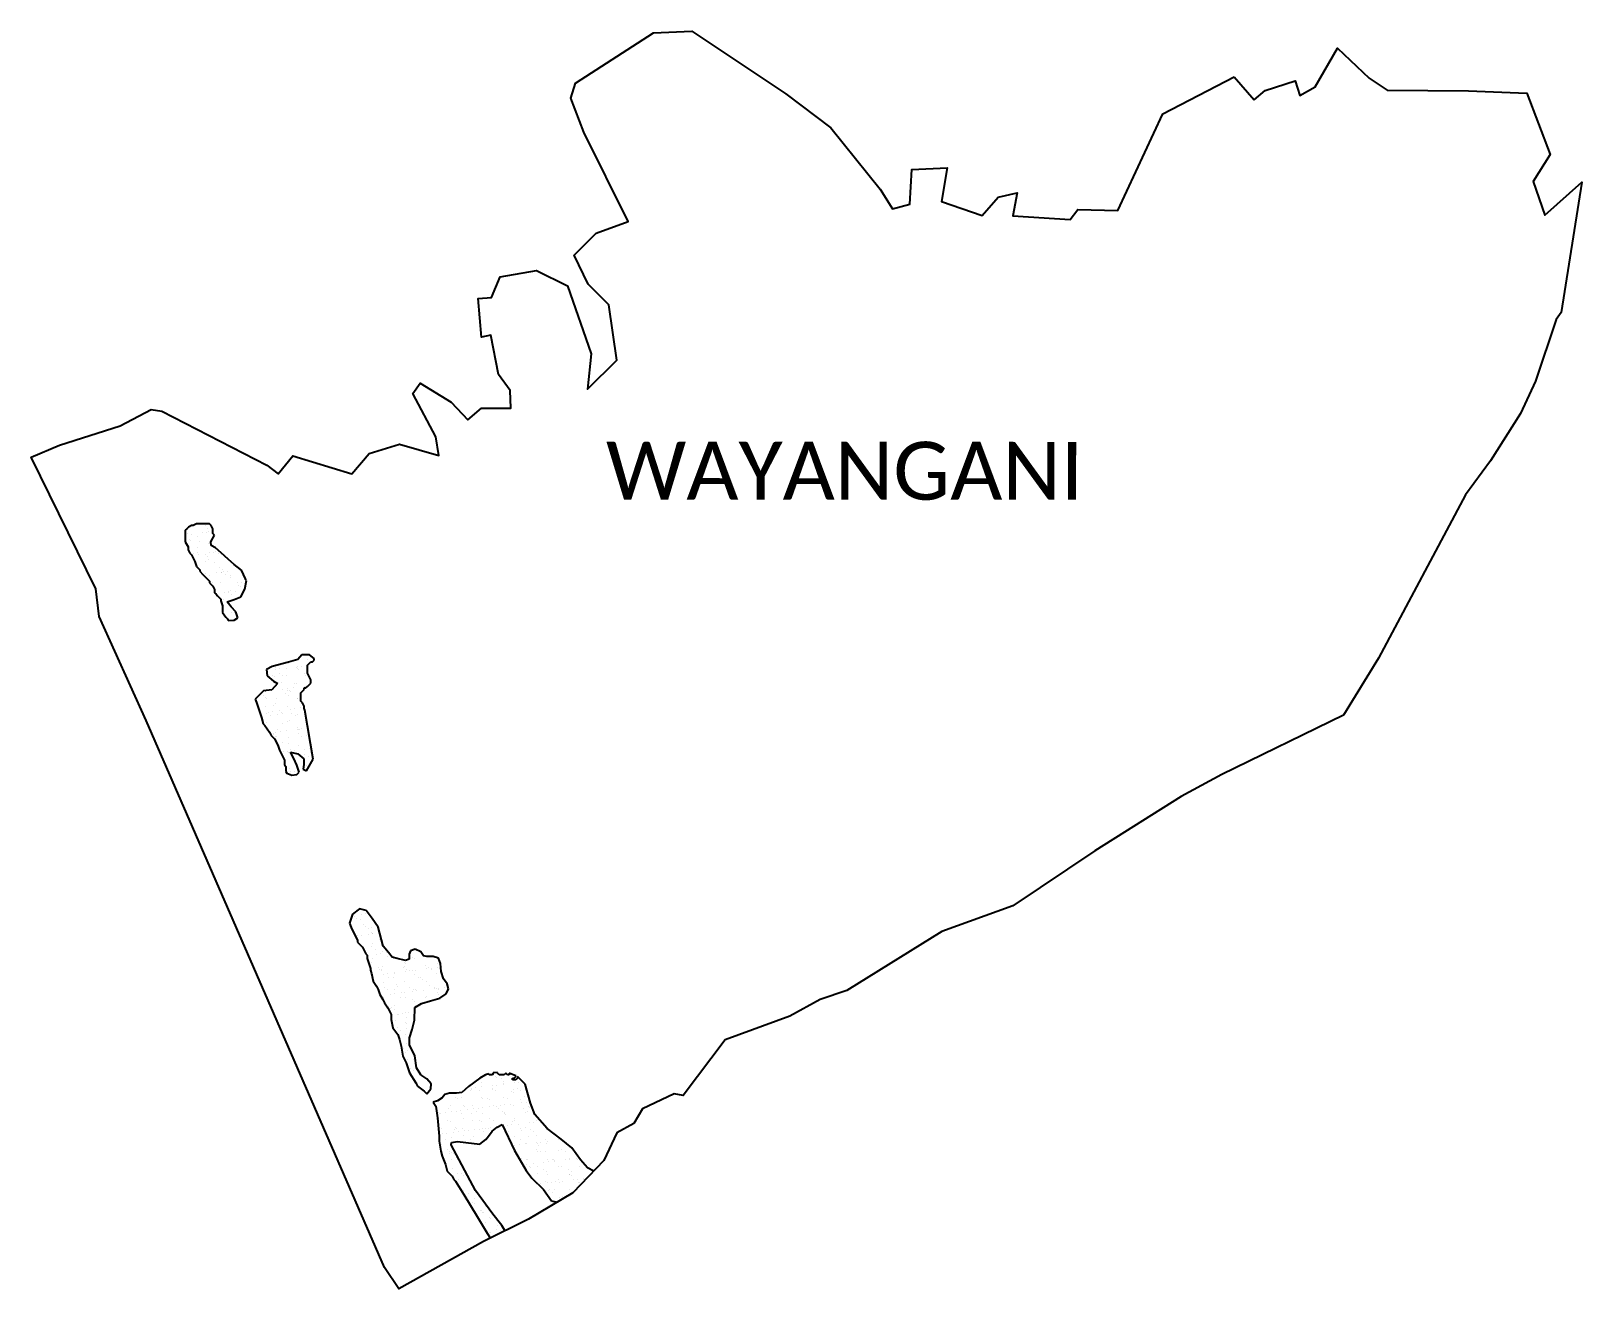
# Model space of a CAD drawing. Header units: metres. Extents: x 350006 to 353852, y 1754815 to 1757932.
import ezdxf

# ---------------------------------------------------------------- set-up
doc = ezdxf.new("R2010")
doc.units = ezdxf.units.M
doc.layers.add('SAND DUNES', color=42, linetype='Continuous')
doc.layers.add('VILLAGE NAME', color=250, linetype='Continuous')

msp = doc.modelspace()

# ---------------------------------------------------------------- linework, layer by layer
at = {"color": 3}
for points in [[(353038.8, 1757762.3), (353066.4, 1757785.2), (353140.1, 1757808.7), (353152, 1757773.1), (353189.8, 1757794.4), (353245.4, 1757890.2), (353323.7, 1757815.3), (353368.8, 1757785.7), (353570.1, 1757784.6), (353714.9, 1757778.4), (353772.3, 1757626.7), (353730.9, 1757559.5), (353759.8, 1757476.3), (353851.6, 1757558), (353800, 1757235.2), (353787.4, 1757217.4), (353736.7, 1757065.1), (353699.4, 1756984.8), (353624.4, 1756867.7), (353562.7, 1756783), (353347.2, 1756378.4), (353260.5, 1756236.9), (352958.4, 1756090.4), (352857.8, 1756035.5), (352643.7, 1755900.5), (352440.2, 1755764.2), (352264.3, 1755700.6), (352029.2, 1755554.7), (351963.2, 1755532.1), (351888.1, 1755491.2), (351727, 1755432.4), (351623.6, 1755294.1), (351601.3, 1755298.7), (351522.6, 1755261.1), (351501, 1755225.4), (351458.7, 1755201.6), (351426.7, 1755133.7), (351349.9, 1755053.1), (351239.6, 1754988.1), (351128, 1754932.9), (350918.1, 1754815), (350882.5, 1754868.3), (350291.9, 1756224.1), (350175.4, 1756481.6), (350167.1, 1756550), (350006.5, 1756876.3), (350077.4, 1756906), (350227.2, 1756954.1), (350304.2, 1756994.7), (350330.8, 1756990.7), (350591.2, 1756856.3), (350619.4, 1756835.5), (350655.7, 1756879.3), (350802.2, 1756835.2), (350845, 1756885.9), (350920.2, 1756909), (351017.4, 1756880.5), (351010, 1756926.6), (350953.1, 1757034.5), (350971.6, 1757059.5), (351048.2, 1757012.6), (351089.4, 1756969.2), (351123.4, 1756998.1), (351195.9, 1756998.2), (351194.2, 1757041.8), (351165.3, 1757081.2), (351146.4, 1757179.1), (351123.5, 1757173.9), (351115, 1757269.7), (351148, 1757271.8), (351169.5, 1757323.3), (351259.8, 1757338.8), (351336.7, 1757301.3), (351395.3, 1757132.5), (351385.8, 1757044.7), (351459.1, 1757117), (351438.7, 1757253.9), (351388.1, 1757305.2), (351353, 1757376.9), (351407.6, 1757431.3), (351487.2, 1757460.1), (351376.7, 1757682.1), (351344.7, 1757766.2), (351356.5, 1757803.2), (351549.5, 1757928.1), (351645, 1757932.5), (351877.4, 1757776.6), (351989.3, 1757692.7), (352111.8, 1757540.8), (352142.5, 1757491.9), (352185.6, 1757503.3), (352189.9, 1757589.7), (352277.9, 1757593.8), (352264.1, 1757510.3), (352364.5, 1757474.9), (352404.2, 1757520.6), (352451, 1757531.1), (352440.7, 1757474.3), (352582.5, 1757465.5), (352601.9, 1757490), (352700.5, 1757487.9), (352812.1, 1757727.2), (352989.4, 1757818.6)], [(352989.4, 1757818.6), (353038.8, 1757762.3)]]:
    msp.add_lwpolyline(points, dxfattribs=at)
at = {"layer": 'SAND DUNES'}
for p, q in [((350392.5, 1756699.2), (350388.4, 1756695.2)), ((350396.5, 1756703.3), (350392.5, 1756699.2)), ((350404.7, 1756707.3), (350396.5, 1756703.3)), ((350408.7, 1756707.3), (350404.7, 1756707.3)), ((350416.9, 1756711.4), (350408.7, 1756707.3)), ((350449.3, 1756711.3), (350416.9, 1756711.4)), ((350453.4, 1756707.2), (350449.3, 1756711.3)), ((350457.4, 1756699.1), (350453.4, 1756707.2)), ((350457.4, 1756686.9), (350457.4, 1756699.1)), ((350388.4, 1756695.2), (350388.3, 1756666.8)), ((350388.3, 1756666.8), (350396.4, 1756654.5)), ((350452.3, 1756666.6), (350461.5, 1756682.8)), ((350452.7, 1756657.9), (350452.3, 1756666.6)), ((350461.5, 1756682.8), (350457.4, 1756686.9)), ((350396.4, 1756654.5), (350396.4, 1756646.4)), ((350396.4, 1756646.4), (350400.4, 1756638.3)), ((350400.4, 1756638.3), (350404.5, 1756634.2)), ((350404.5, 1756634.2), (350408.5, 1756626.1)), ((350408.5, 1756626.1), (350412.5, 1756617.9)), ((350464, 1756651.5), (350452.7, 1756657.9)), ((350478, 1756639.7), (350464, 1756651.5)), ((350495, 1756623.3), (350478, 1756639.7)), ((350510.5, 1756610.4), (350495, 1756623.3)), ((350412.5, 1756617.9), (350416.6, 1756605.7)), ((350416.6, 1756605.7), (350424.7, 1756597.6)), ((350424.7, 1756597.6), (350424.6, 1756593.5)), ((350424.6, 1756593.5), (350432.7, 1756585.4)), ((350432.7, 1756585.4), (350436.8, 1756581.3)), ((350528.3, 1756596.2), (350510.5, 1756610.4)), ((350538.3, 1756575.1), (350528.3, 1756596.2)), ((350436.8, 1756581.3), (350440.8, 1756577.2)), ((350440.8, 1756577.2), (350448.9, 1756569.1)), ((350448.9, 1756569.1), (350448.9, 1756565)), ((350448.9, 1756565), (350457, 1756556.9)), ((350457, 1756556.9), (350461.1, 1756548.8)), ((350461.1, 1756548.8), (350461, 1756540.6)), ((350527, 1756530.3), (350536.2, 1756549.6)), ((350536.2, 1756549.6), (350540.3, 1756570.9)), ((350538.3, 1756572.9), (350538.3, 1756575.1)), ((350540.3, 1756570.9), (350538.3, 1756572.9)), ((350461, 1756540.6), (350465.1, 1756536.6)), ((350465.1, 1756536.6), (350469.1, 1756532.5)), ((350469.1, 1756532.5), (350473.2, 1756528.4)), ((350473.2, 1756528.4), (350477.2, 1756524.3)), ((350477.2, 1756524.3), (350477.2, 1756520.3)), ((350477.2, 1756520.3), (350481.3, 1756508.1)), ((350481.3, 1756508.1), (350481.2, 1756491.8)), ((350492.8, 1756517.9), (350509.9, 1756523.9)), ((350502.7, 1756505.3), (350492.8, 1756517.9)), ((350509.9, 1756523.9), (350527, 1756530.3)), ((350481.2, 1756491.8), (350489.3, 1756479.6)), ((350489.3, 1756479.6), (350493.4, 1756475.5)), ((350493.4, 1756475.5), (350495.4, 1756471.5)), ((350495.4, 1756471.5), (350510.2, 1756472.7)), ((350514, 1756492.8), (350502.7, 1756505.3)), ((350510.2, 1756472.7), (350518.9, 1756478.4)), ((350518.9, 1756478.4), (350514, 1756492.8)), ((350604.5, 1756357.3), (350590.5, 1756350)), ((350644.8, 1756368.1), (350604.5, 1756357.3)), ((350668, 1756375.4), (350644.8, 1756368.1)), ((350677.7, 1756386.9), (350668, 1756375.4)), ((350696.6, 1756386.3), (350677.7, 1756386.9)), ((350692, 1756361.2), (350696.1, 1756365.3)), ((350692, 1756357.2), (350692, 1756361.2)), ((350692, 1756353.1), (350692, 1756357.2)), ((350692, 1756340.9), (350692, 1756353.1)), ((350696.1, 1756365.3), (350700.2, 1756369.3)), ((350708.3, 1756377.4), (350696.6, 1756386.3)), ((350700.2, 1756369.3), (350704.2, 1756369.3)), ((350704.2, 1756369.3), (350708.3, 1756373.4)), ((350708.3, 1756373.4), (350708.3, 1756377.4)), ((350590.5, 1756350), (350592.3, 1756334.8)), ((350592.3, 1756334.8), (350607.5, 1756321.4)), ((350617.2, 1756315.9), (350603.1, 1756299.5)), ((350607.5, 1756321.4), (350617.2, 1756315.9)), ((350696, 1756332.8), (350692, 1756340.9)), ((350695.9, 1756312.5), (350700, 1756316.5)), ((350700, 1756324.7), (350696, 1756332.8)), ((350700, 1756320.6), (350700, 1756324.7)), ((350700, 1756316.5), (350700, 1756320.6)), ((350571.4, 1756285.5), (350561.8, 1756276.3)), ((350561.8, 1756276.3), (350565.9, 1756268.2)), ((350583, 1756297.1), (350571.4, 1756285.5)), ((350603.1, 1756299.5), (350583, 1756297.1)), ((350675.5, 1756271.9), (350675.6, 1756280.1)), ((350675.6, 1756292.2), (350679.7, 1756296.3)), ((350675.6, 1756280.1), (350675.6, 1756292.2)), ((350679.7, 1756296.3), (350683.7, 1756300.3)), ((350683.7, 1756300.3), (350683.7, 1756304.4)), ((350683.7, 1756304.4), (350687.8, 1756304.4)), ((350687.8, 1756304.4), (350691.9, 1756308.4)), ((350691.9, 1756308.4), (350695.9, 1756312.5)), ((350565.9, 1756268.2), (350577.9, 1756231.6)), ((350679.6, 1756267.9), (350675.5, 1756271.9)), ((350683.6, 1756259.7), (350679.6, 1756267.9)), ((350683.6, 1756255.7), (350683.6, 1756259.7)), ((350683.6, 1756251.6), (350683.6, 1756255.7)), ((350685.6, 1756249.6), (350683.6, 1756251.6)), ((350705.6, 1756127.7), (350685.6, 1756249.6)), ((350577.9, 1756231.6), (350582, 1756215.3)), ((350582, 1756215.3), (350586, 1756211.3)), ((350586, 1756211.3), (350598.1, 1756195)), ((350598.1, 1756195), (350602.2, 1756186.8)), ((350602.2, 1756186.8), (350610.3, 1756178.7)), ((350610.3, 1756178.7), (350618.4, 1756162.4)), ((350618.4, 1756162.4), (350622.4, 1756150.2)), ((350622.4, 1756150.2), (350626.4, 1756142.1)), ((350626.4, 1756142.1), (350634.5, 1756125.8)), ((350634.5, 1756125.8), (350634.5, 1756113.6)), ((350657.7, 1756129.6), (350649.8, 1756145.7)), ((350649.8, 1756145.7), (350668.1, 1756141.4)), ((350665.7, 1756113.2), (350657.7, 1756129.6)), ((350668.1, 1756141.4), (350682.9, 1756129)), ((350682.9, 1756129), (350682.9, 1756114.8)), ((350689.7, 1756099), (350705.6, 1756127.7)), ((350634.5, 1756113.6), (350638.5, 1756109.6)), ((350638.5, 1756109.6), (350638.5, 1756097.4)), ((350638.5, 1756097.4), (350640.5, 1756093.3)), ((350640.5, 1756093.3), (350652.7, 1756088)), ((350652.7, 1756088), (350665.3, 1756089.9)), ((350665.3, 1756089.9), (350671.4, 1756096)), ((350671.4, 1756096), (350665.7, 1756113.2)), ((350682.9, 1756114.8), (350681.3, 1756103.6)), ((350681.3, 1756103.6), (350689.7, 1756099)), ((350803.7, 1755744.1), (350795.8, 1755721.2)), ((350820.9, 1755756.9), (350803.7, 1755744.1)), ((350837.5, 1755752.6), (350820.9, 1755756.9)), ((350852.2, 1755733.5), (350837.5, 1755752.6)), ((350795.8, 1755721.2), (350799.8, 1755711)), ((350799.8, 1755711), (350816, 1755678.5)), ((350867.5, 1755711.3), (350852.2, 1755733.5)), ((350879.5, 1755664.9), (350867.5, 1755711.3)), ((350816, 1755678.5), (350816, 1755674.4)), ((350816, 1755674.4), (350828.1, 1755662.2)), ((350828.1, 1755662.2), (350832.2, 1755654.1)), ((350892.4, 1755648.5), (350879.5, 1755664.9)), ((350832.2, 1755654.1), (350836.2, 1755645.9)), ((350836.2, 1755645.9), (350840.2, 1755641.9)), ((350840.2, 1755641.9), (350840.2, 1755633.7)), ((350840.2, 1755633.7), (350848.3, 1755609.3)), ((350901.8, 1755637.4), (350892.4, 1755648.5)), ((350914.1, 1755633.7), (350901.8, 1755637.4)), ((350934.6, 1755628.8), (350914.1, 1755633.7)), ((350944.3, 1755632.2), (350934.6, 1755628.8)), ((350947.2, 1755652.7), (350944.3, 1755644.7)), ((350944.3, 1755644.7), (350944.3, 1755632.2)), ((350958.6, 1755656.8), (350947.2, 1755652.7)), ((350973.3, 1755650.9), (350958.6, 1755656.8)), ((350979.1, 1755640.5), (350973.3, 1755650.9)), ((350987.8, 1755639.1), (350979.1, 1755640.5)), ((351003.7, 1755638.8), (350987.8, 1755639.1)), ((351016.5, 1755634.6), (351003.7, 1755638.8)), ((351021.4, 1755621.9), (351016.5, 1755634.6)), ((350848.3, 1755609.3), (350848.3, 1755605.3)), ((350848.3, 1755605.3), (350850.9, 1755597.1)), ((350850.9, 1755597.1), (350854.5, 1755577.6)), ((351023.6, 1755601.9), (351021.4, 1755621.9)), ((351028.7, 1755583.7), (351023.6, 1755601.9)), ((350854.5, 1755577.6), (350862.7, 1755565.2)), ((350862.7, 1755565.2), (350866.8, 1755557)), ((350866.8, 1755557), (350870.9, 1755544.6)), ((351019.8, 1755536.1), (351035.9, 1755546.5)), ((351038.4, 1755571.3), (351028.7, 1755583.7)), ((351035.9, 1755546.5), (351041.7, 1755558.5)), ((351041.7, 1755558.5), (351038.4, 1755571.3)), ((350870.9, 1755544.6), (350879.1, 1755532.2)), ((350879.1, 1755532.2), (350883.2, 1755523.9)), ((350883.2, 1755523.9), (350891.4, 1755511.5)), ((350891.4, 1755511.5), (350895.5, 1755503.2)), ((350957.5, 1755480.8), (350958, 1755512.9)), ((350958, 1755512.9), (350974.5, 1755522.2)), ((350974.5, 1755522.2), (350996.6, 1755529.2)), ((350996.6, 1755529.2), (351019.8, 1755536.1)), ((350895.5, 1755503.2), (350899.6, 1755495)), ((350899.6, 1755495), (350899.6, 1755482.6)), ((350899.6, 1755482.6), (350903.6, 1755462)), ((350951.4, 1755458.4), (350957.5, 1755480.8)), ((350903.6, 1755462), (350915.9, 1755445.4)), ((350915.9, 1755445.4), (350920, 1755433)), ((350920, 1755433), (350924.1, 1755416.5)), ((350944.6, 1755437.3), (350951.4, 1755458.4)), ((350944.6, 1755419.9), (350944.6, 1755437.3)), ((350924.1, 1755416.5), (350928.1, 1755391.7)), ((350928.1, 1755391.7), (350936.3, 1755375.2)), ((350958.2, 1755392.7), (350944.6, 1755419.9)), ((350962.1, 1755363.4), (350958.2, 1755392.7)), ((350936.3, 1755375.2), (350944.5, 1755350.4)), ((350972.8, 1755345.6), (350962.1, 1755363.4)), ((350944.5, 1755350.4), (350960.9, 1755325.6)), ((350960.9, 1755325.6), (350965, 1755317.3)), ((350965, 1755317.3), (350981.4, 1755304.9)), ((350987.5, 1755335.5), (350972.8, 1755345.6)), ((350998.2, 1755323), (350987.5, 1755335.5)), ((350997.9, 1755311), (350998.2, 1755323)), ((351091.4, 1755316.7), (351074.9, 1755302)), ((351118.8, 1755337.2), (351091.4, 1755316.7)), ((351133.2, 1755345.4), (351118.8, 1755337.2)), ((351141.7, 1755347.8), (351133.2, 1755345.4)), ((351142.5, 1755345.6), (351141.7, 1755347.8)), ((351150.7, 1755345.6), (351142.5, 1755345.6)), ((351152, 1755350.8), (351150.7, 1755345.6)), ((351163.1, 1755351.8), (351152, 1755350.8)), ((351163.1, 1755349.6), (351163.1, 1755351.8)), ((351167.2, 1755345.5), (351163.1, 1755349.6)), ((351171.3, 1755345.5), (351167.2, 1755345.5)), ((351179.6, 1755345.5), (351171.3, 1755345.5)), ((351183.7, 1755349.6), (351179.6, 1755345.5)), ((351187.8, 1755345.4), (351183.7, 1755349.6)), ((351192, 1755345.4), (351187.8, 1755345.4)), ((351208.4, 1755343), (351192, 1755350.1)), ((351192, 1755350.1), (351192, 1755345.4)), ((351200.2, 1755333), (351200.2, 1755337.1)), ((351200.2, 1755337.1), (351204.3, 1755337.1)), ((351204.3, 1755333), (351200.2, 1755333)), ((351204.3, 1755337.1), (351208.4, 1755341.2)), ((351208.4, 1755333), (351204.3, 1755333)), ((351208.4, 1755341.2), (351208.4, 1755343)), ((351212.6, 1755337.1), (351208.4, 1755333)), ((351231.4, 1755322.6), (351212.6, 1755341.2)), ((351212.6, 1755341.2), (351212.6, 1755337.1)), ((351244.9, 1755275.3), (351231.4, 1755322.6)), ((350981.4, 1755304.9), (350987.6, 1755298.7)), ((350987.6, 1755298.7), (350997.9, 1755311)), ((351014.2, 1755281.1), (351003.6, 1755277.6)), ((351003.6, 1755277.6), (351010.2, 1755267.7)), ((351025.4, 1755288.5), (351014.2, 1755281.1)), ((351032.6, 1755296.7), (351025.4, 1755288.5)), ((351043.6, 1755300.6), (351032.6, 1755296.7)), ((351061.2, 1755300.6), (351043.6, 1755300.6)), ((351074.9, 1755302), (351061.2, 1755300.6)), ((351010.2, 1755267.7), (351014.2, 1755238.8)), ((351014.2, 1755238.8), (351018.2, 1755193.4)), ((351255.8, 1755247.3), (351244.9, 1755275.3)), ((351286.5, 1755212.5), (351255.8, 1755247.3)), ((351140.4, 1755193.7), (351149.7, 1755206.3)), ((351149.7, 1755206.3), (351161.9, 1755216.4)), ((351161.9, 1755216.4), (351174.6, 1755222.9)), ((351174.6, 1755222.9), (351205, 1755158)), ((351321.1, 1755186.5), (351286.5, 1755212.5)), ((351018.2, 1755193.4), (351018.1, 1755181)), ((351018.1, 1755181), (351022.2, 1755156.2)), ((351048.1, 1755172.3), (351049.2, 1755178.4)), ((351108.7, 1755058.7), (351048.1, 1755172.3)), ((351049.2, 1755178.4), (351063.5, 1755180.7)), ((351063.5, 1755180.7), (351084.2, 1755178.3)), ((351084.2, 1755178.3), (351118.9, 1755173.7)), ((351118.9, 1755173.7), (351134.3, 1755185.3)), ((351134.3, 1755185.3), (351140.4, 1755193.7)), ((351347.4, 1755165), (351321.1, 1755186.5)), ((351368.7, 1755135.3), (351347.4, 1755165)), ((351022.2, 1755156.2), (351026.2, 1755143.8)), ((351026.2, 1755143.8), (351034.4, 1755123.2)), ((351034.4, 1755123.2), (351038.5, 1755106.7)), ((351205, 1755158), (351233.8, 1755108.3)), ((351386.2, 1755115.5), (351368.7, 1755135.3)), ((351038.5, 1755106.7), (351050.8, 1755094.2)), ((351050.8, 1755094.2), (351054.9, 1755086)), ((351054.9, 1755086), (351059, 1755081.8)), ((351233.8, 1755108.3), (351248.3, 1755089.9)), ((351248.3, 1755089.9), (351277.2, 1755061.8)), ((351401.4, 1755107.2), (351386.2, 1755115.5)), ((351059, 1755081.8), (351079.5, 1755048.8)), ((351079.5, 1755048.8), (351112.4, 1754995)), ((351151, 1755000.4), (351108.7, 1755058.7)), ((351277.2, 1755061.8), (351297.2, 1755033.8)), ((351297.2, 1755033.8), (351311.1, 1755030.3)), ((351112.4, 1754995), (351137, 1754953.7)), ((351173.4, 1754972.3), (351151, 1755000.4)), ((351181.5, 1754959.7), (351173.4, 1754972.3)), ((351137, 1754953.7), (351145.1, 1754941.4)), ((351181.5, 1754959.4), (351181.5, 1754959.7))]:
    msp.add_line(p, q, dxfattribs=at)
at = {"layer": 'SAND DUNES', "linetype": 'Continuous'}
for p, q in [((350392.8, 1756699.4), (350392.8, 1756699.4)), ((350439.4, 1756708.1), (350439.4, 1756708.1)), ((350445.2, 1756699.9), (350445.2, 1756699.9)), ((350393.2, 1756686.7), (350393.2, 1756686.7)), ((350394, 1756660.8), (350394, 1756660.8)), ((350399.1, 1756672.5), (350399.1, 1756672.5)), ((350402.8, 1756669.1), (350402.8, 1756669.1)), ((350403.4, 1756685.8), (350403.4, 1756685.8)), ((350418.2, 1756679.3), (350418.2, 1756679.3)), ((350423.5, 1756667.2), (350423.5, 1756667.2)), ((350430.6, 1756689.3), (350430.6, 1756689.3)), ((350441, 1756690.6), (350441, 1756690.6)), ((350446.3, 1756661.4), (350446.3, 1756661.4)), ((350447, 1756692), (350447, 1756692)), ((350455.5, 1756686.6), (350455.5, 1756686.6)), ((350457.3, 1756692.7), (350457.3, 1756692.7)), ((350400.8, 1756641.9), (350400.8, 1756641.9)), ((350405.4, 1756634.3), (350405.4, 1756634.3)), ((350409.2, 1756636.5), (350409.2, 1756636.5)), ((350419.3, 1756640.7), (350419.3, 1756640.7)), ((350420.1, 1756653.1), (350420.1, 1756653.1)), ((350421.7, 1756636.4), (350421.7, 1756636.4)), ((350440, 1756634.8), (350440, 1756634.8)), ((350443.7, 1756631.4), (350443.7, 1756631.4)), ((350447.5, 1756622.8), (350447.5, 1756622.8)), ((350448.9, 1756639.9), (350448.9, 1756639.9)), ((350459.3, 1756641.2), (350459.3, 1756641.2)), ((350463, 1756641.9), (350463, 1756641.9)), ((350471.5, 1756636.5), (350471.5, 1756636.5)), ((350473.3, 1756642.5), (350473.3, 1756642.5)), ((350420.5, 1756602.2), (350420.5, 1756602.2)), ((350439.5, 1756617.1), (350439.5, 1756617.1)), ((350440, 1756587), (350440, 1756587)), ((350448.6, 1756584.3), (350448.6, 1756584.3)), ((350461, 1756615.4), (350461, 1756615.4)), ((350467.2, 1756590.5), (350467.2, 1756590.5)), ((350474.5, 1756604), (350474.5, 1756604)), ((350477.6, 1756591.8), (350477.6, 1756591.8)), ((350479.1, 1756591.7), (350479.1, 1756591.7)), ((350480.9, 1756597.1), (350480.9, 1756597.1)), ((350484.6, 1756593.7), (350484.6, 1756593.7)), ((350487.5, 1756586.3), (350487.5, 1756586.3)), ((350493.9, 1756593.9), (350493.9, 1756593.9)), ((350499.8, 1756583.9), (350499.8, 1756583.9)), ((350501.8, 1756617), (350501.8, 1756617)), ((350521, 1756597.4), (350521, 1756597.4)), ((350455.5, 1756567), (350455.5, 1756567)), ((350475.6, 1756565.5), (350475.6, 1756565.5)), ((350501, 1756545.3), (350501, 1756545.3)), ((350501.9, 1756577.7), (350501.9, 1756577.7)), ((350517.8, 1756566.9), (350517.8, 1756566.9)), ((350521.8, 1756559.4), (350521.8, 1756559.4)), ((350525.4, 1756556), (350525.4, 1756556)), ((350528, 1756566), (350528, 1756566)), ((350461.6, 1756542), (350461.6, 1756542)), ((350465.3, 1756538.7), (350465.3, 1756538.7)), ((350476.8, 1756526.9), (350476.8, 1756526.9)), ((350482.6, 1756522.7), (350482.6, 1756522.7)), ((350485.5, 1756541.1), (350485.5, 1756541.1)), ((350495.1, 1756541.6), (350495.1, 1756541.6)), ((350495.9, 1756542.4), (350495.9, 1756542.4)), ((350503.5, 1756536.2), (350503.5, 1756536.2)), ((350512.2, 1756544.5), (350512.2, 1756544.5)), ((350502.5, 1756504.4), (350502.5, 1756504.4)), ((350503.8, 1756491.7), (350503.8, 1756491.7)), ((350506.1, 1756501), (350506.1, 1756501)), ((350511.1, 1756491.5), (350511.1, 1756491.5)), ((350613.1, 1756355), (350613.1, 1756355)), ((350639.2, 1756353.8), (350639.2, 1756353.8)), ((350644.1, 1756366.3), (350644.1, 1756366.3)), ((350664.2, 1756354.6), (350664.2, 1756354.6)), ((350666, 1756353.6), (350666, 1756353.6)), ((350666.4, 1756357.3), (350666.4, 1756357.3)), ((350676.8, 1756358.6), (350676.8, 1756358.6)), ((350691.3, 1756375.2), (350691.3, 1756375.2)), ((350605.8, 1756336.3), (350605.8, 1756336.3)), ((350609.5, 1756332.9), (350609.5, 1756332.9)), ((350612.5, 1756350.4), (350612.5, 1756350.4)), ((350621.4, 1756341), (350621.4, 1756341)), ((350622.9, 1756351.7), (350622.9, 1756351.7)), ((350626.9, 1756316.9), (350626.9, 1756316.9)), ((350629.8, 1756335.6), (350629.8, 1756335.6)), ((350640.1, 1756336.1), (350640.1, 1756336.1)), ((350660.1, 1756316.2), (350660.1, 1756316.2)), ((350665.4, 1756316), (350665.4, 1756316)), ((350669.7, 1756350.3), (350669.7, 1756350.3)), ((350683.7, 1756341), (350683.7, 1756341)), ((350687, 1756334.3), (350687, 1756334.3)), ((350692.1, 1756335.6), (350692.1, 1756335.6)), ((350692.4, 1756336.6), (350692.4, 1756336.6)), ((350563, 1756277.4), (350563, 1756277.4)), ((350583.5, 1756285.6), (350583.5, 1756285.6)), ((350586.6, 1756281.2), (350586.6, 1756281.2)), ((350587.2, 1756295.8), (350587.2, 1756295.8)), ((350587.4, 1756295.4), (350587.4, 1756295.4)), ((350590.2, 1756277.8), (350590.2, 1756277.8)), ((350603.7, 1756297.5), (350603.7, 1756297.5)), ((350615.4, 1756277.9), (350615.4, 1756277.9)), ((350630.8, 1756301), (350630.8, 1756301)), ((350637.4, 1756290.9), (350637.4, 1756290.9)), ((350641.2, 1756302.3), (350641.2, 1756302.3)), ((350641.2, 1756297.6), (350641.2, 1756297.6)), ((350645.8, 1756285.5), (350645.8, 1756285.5)), ((350646.7, 1756298.6), (350646.7, 1756298.6)), ((350650.4, 1756295.2), (350650.4, 1756295.2)), ((350657.5, 1756304.4), (350657.5, 1756304.4)), ((350666.5, 1756277.5), (350666.5, 1756277.5)), ((350667.8, 1756279.2), (350667.8, 1756279.2)), ((350684.7, 1756307.9), (350684.7, 1756307.9)), ((350588.3, 1756257.3), (350588.3, 1756257.3)), ((350591.1, 1756240.8), (350591.1, 1756240.8)), ((350595.3, 1756244.6), (350595.3, 1756244.6)), ((350605.7, 1756246), (350605.7, 1756246)), ((350607.6, 1756261.8), (350607.6, 1756261.8)), ((350613.8, 1756266.1), (350613.8, 1756266.1)), ((350616.5, 1756239.3), (350616.5, 1756239.3)), ((350622, 1756248.1), (350622, 1756248.1)), ((350627.4, 1756243.5), (350627.4, 1756243.5)), ((350631.1, 1756240.1), (350631.1, 1756240.1)), ((350642.4, 1756259.1), (350642.4, 1756259.1)), ((350649.1, 1756251.6), (350649.1, 1756251.6)), ((350653.4, 1756240.8), (350653.4, 1756240.8)), ((350659.5, 1756252.9), (350659.5, 1756252.9)), ((350667.7, 1756238.9), (350667.7, 1756238.9)), ((350675.8, 1756255), (350675.8, 1756255)), ((350676.1, 1756266.1), (350676.1, 1756266.1)), ((350589.5, 1756218.7), (350589.5, 1756218.7)), ((350599.5, 1756235.4), (350599.5, 1756235.4)), ((350617.7, 1756200.8), (350617.7, 1756200.8)), ((350629.8, 1756216), (350629.8, 1756216)), ((350643.5, 1756220.5), (350643.5, 1756220.5)), ((350648.5, 1756224.1), (350648.5, 1756224.1)), ((350661.8, 1756235.4), (350661.8, 1756235.4)), ((350667.4, 1756202.1), (350667.4, 1756202.1)), ((350668.3, 1756205.8), (350668.3, 1756205.8)), ((350668.8, 1756200.4), (350668.8, 1756200.4)), ((350672, 1756202.5), (350672, 1756202.5)), ((350677.8, 1756203.5), (350677.8, 1756203.5)), ((350607.1, 1756190.7), (350607.1, 1756190.7)), ((350608.2, 1756188.5), (350608.2, 1756188.5)), ((350611.8, 1756185.1), (350611.8, 1756185.1)), ((350613.6, 1756195.2), (350613.6, 1756195.2)), ((350615.5, 1756185.3), (350615.5, 1756185.3)), ((350618.8, 1756162.3), (350618.8, 1756162.3)), ((350624, 1756196.6), (350624, 1756196.6)), ((350629.2, 1756169.1), (350629.2, 1756169.1)), ((350640.3, 1756198.6), (350640.3, 1756198.6)), ((350644.7, 1756182), (350644.7, 1756182)), ((350645.9, 1756165.9), (350645.9, 1756165.9)), ((350669.4, 1756190.6), (350669.4, 1756190.6)), ((350670, 1756161.9), (350670, 1756161.9)), ((350677.8, 1756185.3), (350677.8, 1756185.3)), ((350689.4, 1756186.5), (350689.4, 1756186.5)), ((350631.6, 1756135.2), (350631.6, 1756135.2)), ((350631.9, 1756145.8), (350631.9, 1756145.8)), ((350642.3, 1756147.1), (350642.3, 1756147.1)), ((350645.8, 1756143.4), (350645.8, 1756143.4)), ((350649, 1756150.8), (350649, 1756150.8)), ((350652.7, 1756147.4), (350652.7, 1756147.4)), ((350658.6, 1756149.2), (350658.6, 1756149.2)), ((350685.4, 1756140.5), (350685.4, 1756140.5)), ((350685.7, 1756152.7), (350685.7, 1756152.7)), ((350693.8, 1756135.1), (350693.8, 1756135.1)), ((350696.1, 1756154.1), (350696.1, 1756154.1)), ((350698.2, 1756143.9), (350698.2, 1756143.9)), ((350647, 1756104.9), (350647, 1756104.9)), ((350650.2, 1756096.4), (350650.2, 1756096.4)), ((350660.6, 1756097.7), (350660.6, 1756097.7)), ((350661.9, 1756115.8), (350661.9, 1756115.8)), ((350689.9, 1756113.1), (350689.9, 1756113.1)), ((350693.6, 1756109.7), (350693.6, 1756109.7)), ((350825.3, 1755743.3), (350825.3, 1755743.3)), ((350835.7, 1755744.6), (350835.7, 1755744.6)), ((350809.2, 1755737.1), (350809.2, 1755737.1)), ((350812.9, 1755733.7), (350812.9, 1755733.7)), ((350823.9, 1755729.7), (350823.9, 1755729.7)), ((350830.2, 1755717.7), (350830.2, 1755717.7)), ((350835.2, 1755712.8), (350835.2, 1755712.8)), ((350843.6, 1755707.4), (350843.6, 1755707.4)), ((350850.1, 1755699.4), (350850.1, 1755699.4)), ((350850.9, 1755710.9), (350850.9, 1755710.9)), ((350811.6, 1755688), (350811.6, 1755688)), ((350816.4, 1755690.4), (350816.4, 1755690.4)), ((350825, 1755691.2), (350825, 1755691.2)), ((350843.6, 1755693.9), (350843.6, 1755693.9)), ((350851.1, 1755662.7), (350851.1, 1755662.7)), ((350852, 1755672.4), (350852, 1755672.4)), ((350853.7, 1755696), (350853.7, 1755696)), ((350854, 1755695.2), (350854, 1755695.2)), ((350870.3, 1755697.3), (350870.3, 1755697.3)), ((350871.1, 1755680), (350871.1, 1755680)), ((350851.8, 1755625), (350851.8, 1755625)), ((350853.1, 1755633.8), (350853.1, 1755633.8)), ((350859.6, 1755657.2), (350859.6, 1755657.2)), ((350861.8, 1755644.4), (350861.8, 1755644.4)), ((350872.3, 1755645.8), (350872.3, 1755645.8)), ((350877.3, 1755652.2), (350877.3, 1755652.2)), ((350888.5, 1755647.9), (350888.5, 1755647.9)), ((350889.8, 1755637.8), (350889.8, 1755637.8)), ((350905.5, 1755634.3), (350905.5, 1755634.3)), ((350931.8, 1755624), (350931.8, 1755624)), ((350952.1, 1755637.7), (350952.1, 1755637.7)), ((350956.6, 1755633.9), (350956.6, 1755633.9)), ((350995.6, 1755637.9), (350995.6, 1755637.9)), ((351010.6, 1755635.6), (351010.6, 1755635.6)), ((350852.9, 1755591.5), (350852.9, 1755591.5)), ((350854.2, 1755595.3), (350854.2, 1755595.3)), ((350867.1, 1755612.5), (350867.1, 1755612.5)), ((350871.6, 1755606.6), (350871.6, 1755606.6)), ((350875.3, 1755603.3), (350875.3, 1755603.3)), ((350875.5, 1755607.1), (350875.5, 1755607.1)), ((350878.4, 1755613.7), (350878.4, 1755613.7)), ((350880.1, 1755595), (350880.1, 1755595)), ((350890.5, 1755596.4), (350890.5, 1755596.4)), ((350892.6, 1755587.3), (350892.6, 1755587.3)), ((350905.8, 1755587.7), (350905.8, 1755587.7)), ((350906.6, 1755595.8), (350906.6, 1755595.8)), ((350906.8, 1755598.4), (350906.8, 1755598.4)), ((350929.4, 1755612.4), (350929.4, 1755612.4)), ((350932.4, 1755615.4), (350932.4, 1755615.4)), ((350934, 1755601.9), (350934, 1755601.9)), ((350935.5, 1755620.6), (350935.5, 1755620.6)), ((350937.8, 1755607), (350937.8, 1755607)), ((350944.4, 1755603.2), (350944.4, 1755603.2)), ((350952.8, 1755604.6), (350952.8, 1755604.6)), ((350957.7, 1755595.3), (350957.7, 1755595.3)), ((350960.6, 1755605.3), (350960.6, 1755605.3)), ((350968.1, 1755587.6), (350968.1, 1755587.6)), ((350972.7, 1755586.3), (350972.7, 1755586.3)), ((350984.8, 1755615.9), (350984.8, 1755615.9)), ((350987.8, 1755608.8), (350987.8, 1755608.8)), ((350991.7, 1755612.3), (350991.7, 1755612.3)), ((350998.2, 1755610.1), (350998.2, 1755610.1)), ((351000.1, 1755606.9), (351000.1, 1755606.9)), ((351011.8, 1755597.1), (351011.8, 1755597.1)), ((351013, 1755621.9), (351013, 1755621.9)), ((351014.5, 1755612.2), (351014.5, 1755612.2)), ((350879.5, 1755575.1), (350879.5, 1755575.1)), ((350883.1, 1755562.4), (350883.1, 1755562.4)), ((350891.5, 1755557), (350891.5, 1755557)), ((350898.4, 1755545.6), (350898.4, 1755545.6)), ((350907.7, 1755557.2), (350907.7, 1755557.2)), ((350908.8, 1755546.9), (350908.8, 1755546.9)), ((350912.5, 1755568.9), (350912.5, 1755568.9)), ((350916.1, 1755565.6), (350916.1, 1755565.6)), ((350925.1, 1755549), (350925.1, 1755549)), ((350933.5, 1755549.5), (350933.5, 1755549.5)), ((350933.6, 1755576.9), (350933.6, 1755576.9)), ((350945.4, 1755562.3), (350945.4, 1755562.3)), ((350952.2, 1755552.5), (350952.2, 1755552.5)), ((350953.8, 1755556.9), (350953.8, 1755556.9)), ((350958.9, 1755556.8), (350958.9, 1755556.8)), ((350962.6, 1755553.8), (350962.6, 1755553.8)), ((350976.3, 1755582.9), (350976.3, 1755582.9)), ((350978.9, 1755555.9), (350978.9, 1755555.9)), ((350985.9, 1755577.4), (350985.9, 1755577.4)), ((350993.7, 1755566.9), (350993.7, 1755566.9)), ((351006.1, 1755559.4), (351006.1, 1755559.4)), ((351007.7, 1755562.2), (351007.7, 1755562.2)), ((351012.9, 1755558.5), (351012.9, 1755558.5)), ((351013.5, 1755548.6), (351013.5, 1755548.6)), ((351016.1, 1755556.8), (351016.1, 1755556.8)), ((351016.5, 1755560.7), (351016.5, 1755560.7)), ((351032.8, 1755562.8), (351032.8, 1755562.8)), ((350880.7, 1755536.6), (350880.7, 1755536.6)), ((350893.1, 1755513.9), (350893.1, 1755513.9)), ((350896.8, 1755510.5), (350896.8, 1755510.5)), ((350899.1, 1755512.2), (350899.1, 1755512.2)), ((350908.8, 1755518.7), (350908.8, 1755518.7)), ((350921.8, 1755537.5), (350921.8, 1755537.5)), ((350934.7, 1755538.4), (350934.7, 1755538.4)), ((350953.3, 1755531.2), (350953.3, 1755531.2)), ((350957, 1755527.8), (350957, 1755527.8)), ((350960, 1755518.2), (350960, 1755518.2)), ((350984.1, 1755537.4), (350984.1, 1755537.4)), ((350987, 1755538.9), (350987, 1755538.9)), ((351017.2, 1755545.2), (351017.2, 1755545.2)), ((350907.5, 1755506.8), (350907.5, 1755506.8)), ((350910, 1755480.1), (350910, 1755480.1)), ((350914.2, 1755494.5), (350914.2, 1755494.5)), ((350916.6, 1755496.2), (350916.6, 1755496.2)), ((350927.1, 1755497.5), (350927.1, 1755497.5)), ((350934, 1755476.2), (350934, 1755476.2)), ((350935.8, 1755499.8), (350935.8, 1755499.8)), ((350937.7, 1755472.8), (350937.7, 1755472.8)), ((350937.8, 1755487.4), (350937.8, 1755487.4)), ((350943.3, 1755499.6), (350943.3, 1755499.6)), ((350915, 1755462.1), (350915, 1755462.1)), ((350923.5, 1755456.7), (350923.5, 1755456.7)), ((350934.9, 1755446.8), (350934.9, 1755446.8)), ((350936.9, 1755461.3), (350936.9, 1755461.3)), ((350945.3, 1755448.1), (350945.3, 1755448.1)), ((350931, 1755412), (350931, 1755412)), ((350935.7, 1755401.7), (350935.7, 1755401.7)), ((350938.1, 1755422.7), (350938.1, 1755422.7)), ((350939.4, 1755406.6), (350939.4, 1755406.6)), ((350953.2, 1755397.3), (350953.2, 1755397.3)), ((350939.2, 1755384.2), (350939.2, 1755384.2)), ((350947, 1755361.8), (350947, 1755361.8)), ((350955.4, 1755356.4), (350955.4, 1755356.4)), ((350955.5, 1755383.4), (350955.5, 1755383.4)), ((350959.2, 1755380), (350959.2, 1755380)), ((350965.6, 1755325.5), (350965.6, 1755325.5)), ((351101.1, 1755322), (351101.1, 1755322)), ((351123.2, 1755327.4), (351123.2, 1755327.4)), ((351124.1, 1755315.7), (351124.1, 1755315.7)), ((351151.3, 1755319.2), (351151.3, 1755319.2)), ((351157.6, 1755342.7), (351157.6, 1755342.7)), ((351161.3, 1755339.3), (351161.3, 1755339.3)), ((351161.7, 1755320.5), (351161.7, 1755320.5)), ((351172.6, 1755336.7), (351172.6, 1755336.7)), ((351177.2, 1755329.1), (351177.2, 1755329.1)), ((351178, 1755322.6), (351178, 1755322.6)), ((351178.7, 1755323.3), (351178.7, 1755323.3)), ((351205.1, 1755326.1), (351205.1, 1755326.1)), ((351215.6, 1755327.4), (351215.6, 1755327.4)), ((350993.8, 1755307.6), (350993.8, 1755307.6)), ((351058.3, 1755288.6), (351058.3, 1755288.6)), ((351064, 1755286.7), (351064, 1755286.7)), ((351073.1, 1755289.2), (351073.1, 1755289.2)), ((351087.5, 1755311.5), (351087.5, 1755311.5)), ((351096, 1755306.1), (351096, 1755306.1)), ((351097.4, 1755312.3), (351097.4, 1755312.3)), ((351099, 1755308.9), (351099, 1755308.9)), ((351107.8, 1755313.6), (351107.8, 1755313.6)), ((351118.5, 1755306), (351118.5, 1755306)), ((351124.3, 1755288.8), (351124.3, 1755288.8)), ((351126.3, 1755286.6), (351126.3, 1755286.6)), ((351138.3, 1755287.7), (351138.3, 1755287.7)), ((351142, 1755284.3), (351142, 1755284.3)), ((351149.8, 1755311.4), (351149.8, 1755311.4)), ((351151.3, 1755309.4), (351151.3, 1755309.4)), ((351158.2, 1755306), (351158.2, 1755306)), ((351178.3, 1755290.6), (351178.3, 1755290.6)), ((351188.5, 1755286.5), (351188.5, 1755286.5)), ((351198.5, 1755305), (351198.5, 1755305)), ((351202.2, 1755301.6), (351202.2, 1755301.6)), ((351202.5, 1755309), (351202.5, 1755309)), ((351212.1, 1755311.3), (351212.1, 1755311.3)), ((351219.5, 1755285.6), (351219.5, 1755285.6)), ((351220.5, 1755305.9), (351220.5, 1755305.9)), ((351223.4, 1755276.7), (351223.4, 1755276.7)), ((351230.7, 1755291.1), (351230.7, 1755291.1)), ((351233.8, 1755278), (351233.8, 1755278)), ((351017.9, 1755253), (351017.9, 1755253)), ((351018.4, 1755250.4), (351018.4, 1755250.4)), ((351021.6, 1755249.6), (351021.6, 1755249.6)), ((351021.9, 1755250.2), (351021.9, 1755250.2)), ((351034.7, 1755252.5), (351034.7, 1755252.5)), ((351041.2, 1755261.4), (351041.2, 1755261.4)), ((351046.1, 1755268.6), (351046.1, 1755268.6)), ((351049.7, 1755256), (351049.7, 1755256)), ((351061.8, 1755256), (351061.8, 1755256)), ((351072.2, 1755257.3), (351072.2, 1755257.3)), ((351074.2, 1755250.7), (351074.2, 1755250.7)), ((351078.1, 1755270.3), (351078.1, 1755270.3)), ((351081.8, 1755266.9), (351081.8, 1755266.9)), ((351088.5, 1755259.4), (351088.5, 1755259.4)), ((351099.1, 1755250.9), (351099.1, 1755250.9)), ((351100.1, 1755270.4), (351100.1, 1755270.4)), ((351103.5, 1755261.3), (351103.5, 1755261.3)), ((351111.9, 1755255.9), (351111.9, 1755255.9)), ((351115.7, 1755262.9), (351115.7, 1755262.9)), ((351125.4, 1755250.3), (351125.4, 1755250.3)), ((351126.1, 1755264.2), (351126.1, 1755264.2)), ((351142.4, 1755266.3), (351142.4, 1755266.3)), ((351152.4, 1755270.9), (351152.4, 1755270.9)), ((351159.3, 1755268.3), (351159.3, 1755268.3)), ((351165.8, 1755261.2), (351165.8, 1755261.2)), ((351169.6, 1755269.8), (351169.6, 1755269.8)), ((351174.2, 1755255.8), (351174.2, 1755255.8)), ((351179.2, 1755249.9), (351179.2, 1755249.9)), ((351179.4, 1755252), (351179.4, 1755252)), ((351180, 1755271.1), (351180, 1755271.1)), ((351182.8, 1755246.6), (351182.8, 1755246.6)), ((351196.2, 1755273.2), (351196.2, 1755273.2)), ((351203.6, 1755270.5), (351203.6, 1755270.5)), ((351228.1, 1755261.1), (351228.1, 1755261.1)), ((351231.8, 1755252.5), (351231.8, 1755252.5)), ((351236.5, 1755255.7), (351236.5, 1755255.7)), ((351239.4, 1755267.3), (351239.4, 1755267.3)), ((351243, 1755263.9), (351243, 1755263.9)), ((351017.7, 1755236.7), (351017.7, 1755236.7)), ((351023, 1755211.7), (351023, 1755211.7)), ((351026.2, 1755199.7), (351026.2, 1755199.7)), ((351036.7, 1755201), (351036.7, 1755201)), ((351039, 1755233.6), (351039, 1755233.6)), ((351047.2, 1755230.1), (351047.2, 1755230.1)), ((351052.9, 1755203.1), (351052.9, 1755203.1)), ((351057.2, 1755211.3), (351057.2, 1755211.3)), ((351058.8, 1755215.3), (351058.8, 1755215.3)), ((351062.5, 1755211.9), (351062.5, 1755211.9)), ((351065.6, 1755205.9), (351065.6, 1755205.9)), ((351075.4, 1755212.2), (351075.4, 1755212.2)), ((351079.9, 1755236.6), (351079.9, 1755236.6)), ((351080.1, 1755206.6), (351080.1, 1755206.6)), ((351090.5, 1755207.9), (351090.5, 1755207.9)), ((351101.2, 1755231.9), (351101.2, 1755231.9)), ((351106.8, 1755210), (351106.8, 1755210)), ((351119, 1755232.6), (351119, 1755232.6)), ((351119.5, 1755211.2), (351119.5, 1755211.2)), ((351122.7, 1755229.2), (351122.7, 1755229.2)), ((351126.5, 1755211.7), (351126.5, 1755211.7)), ((351127.9, 1755205.8), (351127.9, 1755205.8)), ((351134, 1755213.5), (351134, 1755213.5)), ((351140, 1755213.2), (351140, 1755213.2)), ((351142.2, 1755236.5), (351142.2, 1755236.5)), ((351144.4, 1755214.8), (351144.4, 1755214.8)), ((351153.6, 1755232.3), (351153.6, 1755232.3)), ((351160.6, 1755216.9), (351160.6, 1755216.9)), ((351180.6, 1755213.5), (351180.6, 1755213.5)), ((351181.8, 1755211.1), (351181.8, 1755211.1)), ((351187.8, 1755220.4), (351187.8, 1755220.4)), ((351190.2, 1755205.7), (351190.2, 1755205.7)), ((351198.2, 1755221.7), (351198.2, 1755221.7)), ((351200.2, 1755230.6), (351200.2, 1755230.6)), ((351204.5, 1755236.4), (351204.5, 1755236.4)), ((351204.7, 1755231.9), (351204.7, 1755231.9)), ((351214.5, 1755223.8), (351214.5, 1755223.8)), ((351220, 1755212.2), (351220, 1755212.2)), ((351223.7, 1755208.9), (351223.7, 1755208.9)), ((351232.9, 1755214), (351232.9, 1755214)), ((351241.7, 1755227.3), (351241.7, 1755227.3)), ((351244.1, 1755211), (351244.1, 1755211)), ((351252.1, 1755228.6), (351252.1, 1755228.6)), ((351252.5, 1755205.6), (351252.5, 1755205.6)), ((351258.8, 1755233.7), (351258.8, 1755233.7)), ((351268.4, 1755230.7), (351268.4, 1755230.7)), ((351284.1, 1755213.6), (351284.1, 1755213.6)), ((351019.6, 1755178.5), (351019.6, 1755178.5)), ((351024.1, 1755173.1), (351024.1, 1755173.1)), ((351033.6, 1755186.6), (351033.6, 1755186.6)), ((351048.3, 1755191.6), (351048.3, 1755191.6)), ((351079.8, 1755195.9), (351079.8, 1755195.9)), ((351095.9, 1755186.4), (351095.9, 1755186.4)), ((351099.7, 1755177.6), (351099.7, 1755177.6)), ((351102.3, 1755193.3), (351102.3, 1755193.3)), ((351205.9, 1755193.4), (351205.9, 1755193.4)), ((351206.1, 1755170.9), (351206.1, 1755170.9)), ((351216.5, 1755172.3), (351216.5, 1755172.3)), ((351220.5, 1755186.2), (351220.5, 1755186.2)), ((351232.8, 1755174.4), (351232.8, 1755174.4)), ((351234, 1755175.4), (351234, 1755175.4)), ((351241, 1755192.8), (351241, 1755192.8)), ((351259.9, 1755195.1), (351259.9, 1755195.1)), ((351259.9, 1755177.8), (351259.9, 1755177.8)), ((351260.9, 1755174.5), (351260.9, 1755174.5)), ((351264.6, 1755171.1), (351264.6, 1755171.1)), ((351270.4, 1755179.2), (351270.4, 1755179.2)), ((351282.8, 1755186.1), (351282.8, 1755186.1)), ((351285.2, 1755175), (351285.2, 1755175)), ((351286.6, 1755181.3), (351286.6, 1755181.3)), ((351313.8, 1755184.7), (351313.8, 1755184.7)), ((351039.5, 1755160.2), (351039.5, 1755160.2)), ((351043.2, 1755156.8), (351043.2, 1755156.8)), ((351044.5, 1755150.2), (351044.5, 1755150.2)), ((351049.4, 1755153), (351049.4, 1755153)), ((351049.6, 1755136.4), (351049.6, 1755136.4)), ((351054.9, 1755151.6), (351054.9, 1755151.6)), ((351060.5, 1755140.8), (351060.5, 1755140.8)), ((351207, 1755154.8), (351207, 1755154.8)), ((351221.7, 1755137.8), (351221.7, 1755137.8)), ((351234.8, 1755122.9), (351234.8, 1755122.9)), ((351235.2, 1755136.9), (351235.2, 1755136.9)), ((351236.5, 1755136.1), (351236.5, 1755136.1)), ((351251, 1755124.9), (351251, 1755124.9)), ((351260, 1755160.8), (351260, 1755160.8)), ((351261, 1755156.6), (351261, 1755156.6)), ((351268.5, 1755155.4), (351268.5, 1755155.4)), ((351278.2, 1755128.4), (351278.2, 1755128.4)), ((351281.9, 1755155.1), (351281.9, 1755155.1)), ((351286.3, 1755136.5), (351286.3, 1755136.5)), ((351288.6, 1755129.8), (351288.6, 1755129.8)), ((351298.7, 1755136), (351298.7, 1755136)), ((351301.8, 1755136.8), (351301.8, 1755136.8)), ((351304.9, 1755131.8), (351304.9, 1755131.8)), ((351305.4, 1755133.4), (351305.4, 1755133.4)), ((351313.4, 1755157.1), (351313.4, 1755157.1)), ((351322.3, 1755160.7), (351322.3, 1755160.7)), ((351330.7, 1755155.3), (351330.7, 1755155.3)), ((351332.1, 1755135.3), (351332.1, 1755135.3)), ((351340.3, 1755138.2), (351340.3, 1755138.2)), ((351342.5, 1755136.6), (351342.5, 1755136.6)), ((351358.8, 1755138.7), (351358.8, 1755138.7)), ((351361, 1755135.9), (351361, 1755135.9)), ((351050.6, 1755114.5), (351050.6, 1755114.5)), ((351062.8, 1755100.8), (351062.8, 1755100.8)), ((351065.6, 1755086.3), (351065.6, 1755086.3)), ((351073.2, 1755102.2), (351073.2, 1755102.2)), ((351078.7, 1755096.5), (351078.7, 1755096.5)), ((351241.6, 1755119.5), (351241.6, 1755119.5)), ((351245.2, 1755116.1), (351245.2, 1755116.1)), ((351252.4, 1755086), (351252.4, 1755086)), ((351262.1, 1755118.1), (351262.1, 1755118.1)), ((351262.6, 1755100.1), (351262.6, 1755100.1)), ((351276, 1755110.7), (351276, 1755110.7)), ((351284.4, 1755105.3), (351284.4, 1755105.3)), ((351287.4, 1755097.9), (351287.4, 1755097.9)), ((351314.5, 1755118.5), (351314.5, 1755118.5)), ((351314.7, 1755085.9), (351314.7, 1755085.9)), ((351322.8, 1755117.4), (351322.8, 1755117.4)), ((351338.3, 1755110.6), (351338.3, 1755110.6)), ((351341.5, 1755099.7), (351341.5, 1755099.7)), ((351342.6, 1755099.1), (351342.6, 1755099.1)), ((351346.3, 1755095.7), (351346.3, 1755095.7)), ((351346.7, 1755105.2), (351346.7, 1755105.2)), ((351350.3, 1755085.9), (351350.3, 1755085.9)), ((351360.8, 1755087.2), (351360.8, 1755087.2)), ((351365.6, 1755118.1), (351365.6, 1755118.1)), ((351377, 1755089.3), (351377, 1755089.3)), ((351377, 1755085.8), (351377, 1755085.8)), ((351393.8, 1755100.2), (351393.8, 1755100.2)), ((351079.9, 1755058), (351079.9, 1755058)), ((351081, 1755051.4), (351081, 1755051.4)), ((351082, 1755048.1), (351082, 1755048.1)), ((351091.5, 1755052.7), (351091.5, 1755052.7)), ((351105.1, 1755060.9), (351105.1, 1755060.9)), ((351107.7, 1755054.8), (351107.7, 1755054.8)), ((351263.3, 1755079.5), (351263.3, 1755079.5)), ((351269.3, 1755075.5), (351269.3, 1755075.5)), ((351282.4, 1755081.8), (351282.4, 1755081.8)), ((351286.1, 1755078.4), (351286.1, 1755078.4)), ((351288.6, 1755059.4), (351288.6, 1755059.4)), ((351292, 1755060.6), (351292, 1755060.6)), ((351296.5, 1755079), (351296.5, 1755079)), ((351300.4, 1755055.2), (351300.4, 1755055.2)), ((351303.4, 1755062.4), (351303.4, 1755062.4)), ((351306.9, 1755080.3), (351306.9, 1755080.3)), ((351315.6, 1755080), (351315.6, 1755080)), ((351323.2, 1755082.4), (351323.2, 1755082.4)), ((351342.6, 1755061.2), (351342.6, 1755061.2)), ((351354.3, 1755060.5), (351354.3, 1755060.5)), ((351363.6, 1755079.7), (351363.6, 1755079.7)), ((351366.8, 1755079.6), (351366.8, 1755079.6)), ((351101.9, 1755029.8), (351101.9, 1755029.8)), ((351105.6, 1755026.4), (351105.6, 1755026.4)), ((351106.8, 1755039.2), (351106.8, 1755039.2)), ((351121.1, 1755010.7), (351121.1, 1755010.7)), ((351122.9, 1755010.4), (351122.9, 1755010.4)), ((351132.2, 1755019), (351132.2, 1755019)), ((351316.7, 1755041.5), (351316.7, 1755041.5)), ((351323.3, 1755044.1), (351323.3, 1755044.1)), ((351327, 1755040.7), (351327, 1755040.7)), ((351109.7, 1755003.3), (351109.7, 1755003.3)), ((351126, 1755005.4), (351126, 1755005.4)), ((351129.5, 1755005.3), (351129.5, 1755005.3)), ((351133.3, 1754980.5), (351133.3, 1754980.5)), ((351142.7, 1754992), (351142.7, 1754992)), ((351146.4, 1754988.7), (351146.4, 1754988.7)), ((351159.8, 1754985.9), (351159.8, 1754985.9)), ((351163.8, 1754972.7), (351163.8, 1754972.7)), ((351137.1, 1754960.6), (351137.1, 1754960.6)), ((351144.3, 1754956), (351144.3, 1754956)), ((351145.5, 1754955.2), (351145.5, 1754955.2)), ((351161.4, 1754962.6), (351161.4, 1754962.6)), ((351171.4, 1754959.5), (351171.4, 1754959.5))]:
    msp.add_line(p, q, dxfattribs=at)

# ---------------------------------------------------------------- texts
at = {"layer": 'VILLAGE NAME', "insert": (351431.8, 1756914.8), "char_height": 143.7, "attachment_point": 1, "rotation": 359.9793}
msp.add_mtext_dynamic_manual_height_columns('{\\fCalibri|b0|i0|c0|p34;WAYANGANI}', width=1418, gutter_width=718.5, heights=[0], dxfattribs=at)
msp.add_mtext_dynamic_manual_height_columns('{\\fCalibri|b0|i0|c0|p34;WAYANGANI}', width=1418, gutter_width=718.5, heights=[0], dxfattribs=at)

doc.saveas('drawing.dxf')
